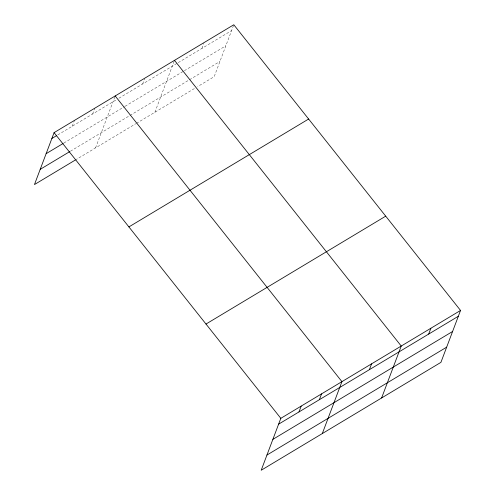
<?xml version="1.0" encoding="UTF-8"?>
<svg xmlns="http://www.w3.org/2000/svg" width="495" height="495" viewBox="0 0 495 495"><rect width="100%" height="100%" fill="white"/><g stroke="black" fill="none" stroke-linecap="round" stroke-linejoin="round"><path stroke-width="0.37" stroke-dasharray="2.48 1.86" d="M72.239 126.244L74.448 120.409M92.608 114.017L94.817 108.182M95.56 147.881L114.939 96.605M142.634 83.989L144.596 78.804M154.873 112.278L174.494 60.353M201.941 48.386L203.903 43.201M233.553 25.4L214.18 76.675L197.703 86.563M57.785 134.918L116.275 99.811M118.911 98.227L177.556 63.02M178.219 62.63L231.598 30.585M63.867 143.03L124.363 106.716M125.025 106.32L183.676 71.113M184.332 70.717L225.85 45.794M70.426 151.21L219.929 61.467M75.197 160.108L135.76 123.75M136.422 123.354L195.067 88.147"/><path stroke-width="0.74" d="M460.542 310.439L280.82 418.325L261.199 470.25L440.921 362.365L460.542 310.439L233.801 24.75L54.079 132.635L34.458 184.561L75.197 160.108M298.986 411.933L301.189 406.098M319.355 399.706L321.558 393.871M322.307 433.571L341.927 381.645L115.18 95.956M369.375 369.678L371.578 363.844M381.614 397.968L401.235 346.042L174.494 60.353M428.682 334.075L430.891 328.241M51.87 138.47L56.473 135.71M46.128 153.679L63.212 143.426M40.206 169.352L69.77 151.6M128.904 226.914L308.626 119.029M205.994 324.046L385.716 216.16M278.617 424.159L458.339 316.274M272.869 439.368L452.591 331.483M266.947 455.041L446.669 347.156M54.079 132.635L280.82 418.325"/></g></svg>
